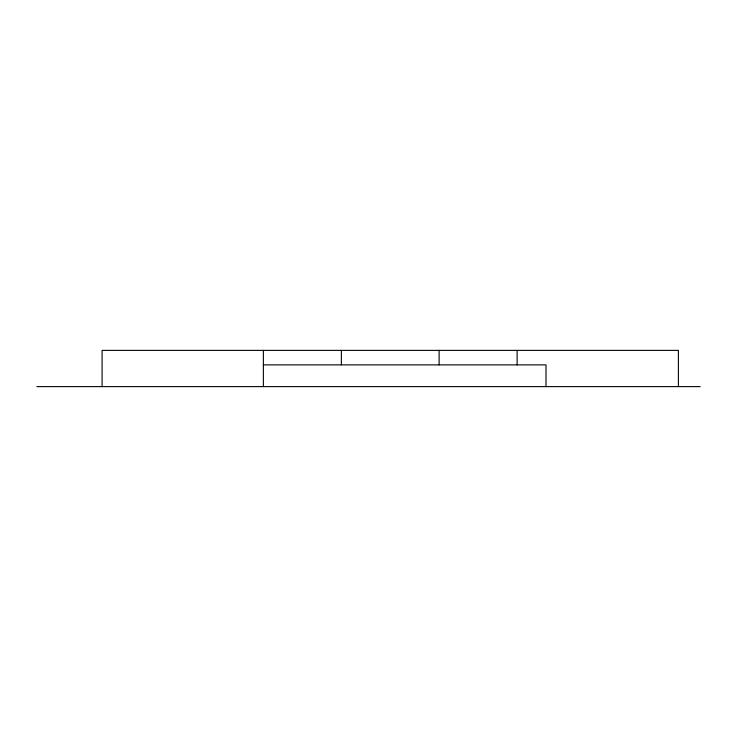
<?xml version="1.0" encoding="UTF-8"?>
<svg xmlns="http://www.w3.org/2000/svg" width="737" height="737" viewBox="0 0 737 737"><rect width="100%" height="100%" fill="white"/><g stroke="black" fill="none" stroke-linecap="round" stroke-linejoin="round"><path stroke-width="1.11" d="M263.376 364.879L546.006 364.879L546.006 386.621M36.85 386.621L700.15 386.621M678.399 386.621L678.399 350.379L102.093 350.379L102.093 386.621M517.125 350.379L517.125 364.879M439.114 350.379L439.114 364.879M341.378 350.379L341.378 364.879M263.376 350.379L263.376 386.621"/></g></svg>
